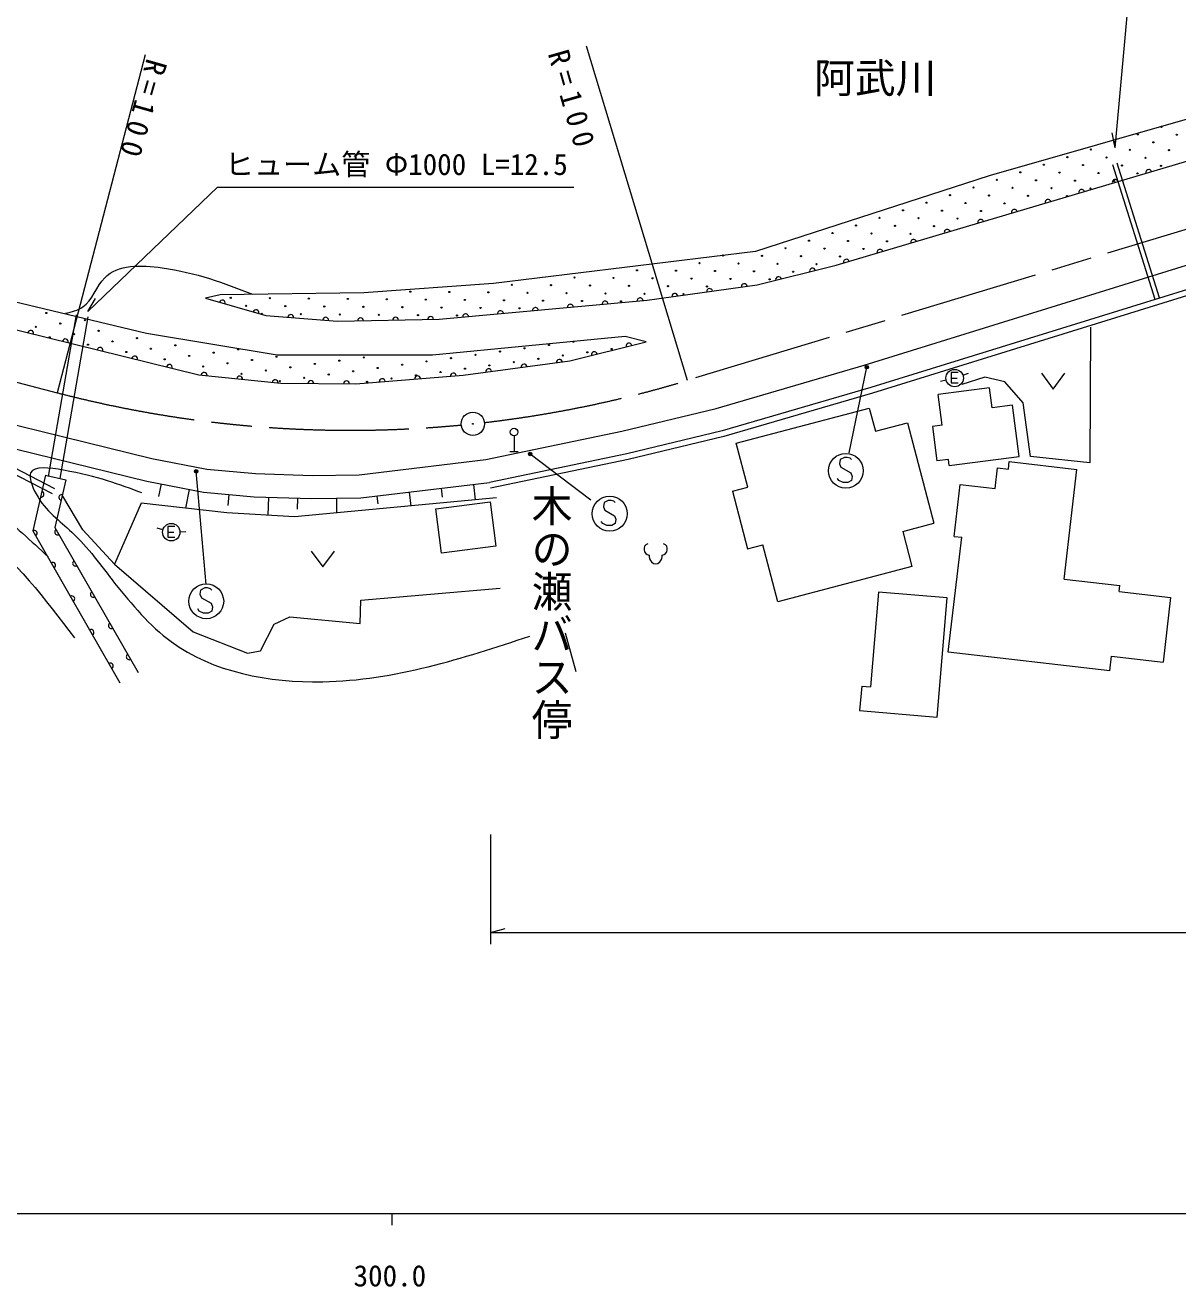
# Model space of a CAD drawing. Units: millimetres, scale not verified. Extents: x 40000 to 680000, y 20000 to 380000.
# Drawn here: x 336515 to 435543, y 198715 to 307151 of the extents above; entities that cross this region are included whole.
import ezdxf
from ezdxf.enums import TextEntityAlignment as Align

# ---------------------------------------------------------------- set-up
doc = ezdxf.new("R2010")
doc.units = ezdxf.units.MM
doc.header["$LTSCALE"] = 1000
doc.linetypes.add('CHAIN', pattern=[18.5, 12, -1.5, 3.5, -1.5])
for name, color, linetype, lineweight in [('M-BGD', 7, 'Continuous', 13), ('M-BMK', 2, 'CHAIN', 13), ('M-BMK-SRVR', 3, 'Continuous', 13), ('M-STR-HTXT', 7, 'Continuous', 13), ('M-STR-STRC', 7, 'Continuous', 13), ('M-TTL-BAND', 7, 'Continuous', 13)]:
    doc.layers.add(name, color=color, linetype=linetype, lineweight=lineweight)
doc.layers.add('M-BGD-HTXT', color=7, linetype='Continuous')
doc.styles.add('@ＭＳ ゴシック', font='')
doc.styles.add('ＭＳ ゴシック', font='')
doc.styles.get('@ＭＳ ゴシック').set_extended_font_data('@MS Gothic')
doc.styles.get('ＭＳ ゴシック').set_extended_font_data('MS Gothic')

msp = doc.modelspace()

# ---------------------------------------------------------------- linework, layer by layer
at = {"layer": 'M-BGD'}
for p, q in [((406186, 286517), (459420, 302328)), ((448330, 302533), (419336, 294197)), ((346930, 280661), (279465, 296736)), ((278931, 294974), (351422, 277113)), ((433599, 283587), (429963, 295163)), ((433980, 283707), (430344, 295283)), ((419336, 294197), (399270, 287708)), ((408601, 277932), (461481, 294328)), ((461936, 292375), (409178, 276017)), ((462049, 291887), (409322, 275538)), ((399270, 287708), (376740, 284957)), ((399399, 284833), (406186, 286517)), ((365611, 284135), (353250, 283971)), ((376740, 284957), (365611, 284135)), ((389954, 283519), (399399, 284833)), ((353250, 283971), (352008, 283683)), ((352008, 283683), (357182, 282205)), ((372090, 281876), (389954, 283519)), ((338521, 268348), (340923, 282250)), ((339506, 268178), (341909, 282079)), ((357182, 282205), (363342, 281712)), ((363342, 281712), (372090, 281876)), ((428055, 281212), (427976, 269533)), ((358159, 278801), (346930, 280661)), ((388062, 280405), (371506, 278801)), ((383301, 278304), (389872, 279946)), ((389872, 279946), (388062, 280405)), ((371506, 278801), (358159, 278801)), ((374143, 277072), (383301, 278304)), ((395892, 274217), (408601, 277932)), ((351422, 277113), (358486, 276373)), ((364933, 276332), (374143, 277072)), ((415648, 276638), (415164, 276515)), ((416675, 277302), (416075, 277302)), ((416075, 277302), (416075, 276402)), ((416075, 276822), (416585, 276822)), ((418962, 276901), (417003, 276274)), ((417083, 277071), (417555, 277237)), ((420687, 276509), (418962, 276901)), ((423841, 277231), (424841, 275871)), ((424841, 275871), (425841, 277231)), ((358486, 276373), (364933, 276332)), ((409178, 276017), (396406, 272284)), ((409322, 275538), (396534, 271800)), ((419374, 275972), (414960, 275404)), ((416075, 276402), (416675, 276402)), ((419592, 274273), (419374, 275972)), ((422254, 274706), (420687, 276509)), ((415298, 272779), (414960, 275404)), ((421354, 274500), (419592, 274273)), ((421922, 270084), (421354, 274500)), ((422881, 270081), (422254, 274706)), ((330008, 274165), (347396, 269921)), ((387765, 272271), (395892, 274217)), ((397595, 271225), (409042, 274235)), ((409042, 274235), (409564, 272251)), ((329526, 272224), (346967, 267967)), ((329526, 272224), (339043, 267338)), ((376077, 269830), (387765, 272271)), ((396406, 272284), (388202, 270319)), ((409564, 272251), (412316, 272975)), ((412316, 272975), (414587, 264341)), ((415298, 272779), (414460, 272671)), ((414460, 272671), (414843, 269699)), ((329349, 271753), (338815, 266894)), ((378515, 271863), (378515, 270503)), ((396534, 271800), (388312, 269831)), ((398592, 267434), (397595, 271225)), ((388202, 270319), (376402, 267855)), ((378155, 270503), (378875, 270503)), ((415911, 269311), (421922, 270084)), ((427976, 269533), (422881, 270081)), ((347396, 269921), (352108, 269000)), ((352108, 269000), (356306, 268623)), ((365209, 268513), (376077, 269830)), ((388312, 269831), (376504, 267366)), ((415844, 269828), (414843, 269699)), ((415911, 269311), (415844, 269828)), ((419844, 267334), (420049, 269101)), ((420049, 269101), (420987, 268993)), ((420987, 268993), (421061, 269637)), ((421061, 269637), (426882, 268962)), ((425790, 259546), (426882, 268962)), ((338243, 268465), (337161, 263703)), ((338243, 268465), (339999, 268066)), ((339999, 268066), (339072, 263989)), ((346967, 267967), (351826, 267017)), ((356306, 268623), (361174, 268459)), ((361174, 268459), (365209, 268513)), ((365343, 266515), (376402, 267855)), ((348182, 267729), (347969, 266640)), ((350611, 267255), (350294, 265633)), ((351826, 267017), (356183, 266626)), ((354004, 266822), (353919, 265866)), ((369490, 267017), (369634, 265826)), ((372255, 267352), (372347, 266592)), ((375020, 267688), (375183, 266344)), ((397280, 267089), (398592, 267434)), ((397280, 267089), (398582, 262138)), ((416338, 263214), (416856, 267681)), ((416856, 267681), (419844, 267334)), ((341472, 263778), (339741, 266682)), ((346464, 266068), (344174, 260817)), ((353837, 265230), (346464, 266068)), ((356183, 266626), (361154, 266459)), ((357425, 266584), (357373, 265026)), ((377017, 266515), (359646, 264895)), ((359911, 266501), (359879, 265549)), ((361154, 266459), (365343, 266515)), ((363248, 266487), (363265, 265232)), ((366725, 266682), (366806, 266013)), ((371807, 265578), (376475, 266175)), ((376475, 266175), (376961, 262376)), ((359646, 264895), (353837, 265230)), ((372293, 261779), (371807, 265578)), ((337161, 263703), (344650, 250631)), ((339072, 263989), (346212, 251525)), ((344174, 260817), (341472, 263778)), ((348339, 263775), (347857, 263907)), ((349362, 264056), (348762, 264056)), ((348762, 264056), (348762, 263156)), ((348762, 263576), (349272, 263576)), ((349811, 263610), (350311, 263633)), ((411907, 263636), (414587, 264341)), ((411907, 263636), (412697, 260631)), ((348762, 263156), (349362, 263156)), ((389843, 262493), (389723, 262373)), ((390003, 262573), (389843, 262493)), ((391523, 262493), (391363, 262573)), ((391643, 262373), (391523, 262493)), ((398582, 262138), (399885, 262481)), ((401169, 257599), (399885, 262481)), ((415829, 253255), (416976, 263140)), ((416338, 263214), (416976, 263140)), ((361074, 261946), (362074, 260586)), ((362074, 260586), (363074, 261946)), ((376961, 262376), (372293, 261779)), ((389723, 262373), (389683, 262213)), ((389683, 262213), (389683, 262053)), ((389683, 262053), (389723, 261893)), ((389723, 261893), (389843, 261733)), ((389843, 261733), (389963, 261653)), ((389963, 261653), (390123, 261613)), ((390123, 261613), (390123, 261493)), ((390123, 261493), (390163, 261293)), ((391203, 261293), (391243, 261493)), ((391243, 261613), (391403, 261653)), ((391243, 261493), (391243, 261613)), ((391403, 261653), (391523, 261733)), ((391523, 261733), (391643, 261893)), ((391683, 262213), (391643, 262373)), ((391643, 261893), (391683, 262053)), ((391683, 262053), (391683, 262213)), ((344174, 260817), (350932, 255009)), ((390163, 261293), (390243, 261133)), ((390243, 261133), (390323, 261013)), ((390323, 261013), (390483, 260893)), ((390483, 260893), (390683, 260853)), ((390683, 260853), (390883, 260893)), ((390883, 260893), (391043, 261013)), ((391043, 261013), (391123, 261133)), ((391123, 261133), (391203, 261293)), ((412697, 260631), (401169, 257599)), ((425790, 259546), (430557, 258993)), ((365343, 257745), (377331, 258761)), ((409832, 258423), (409137, 250281)), ((415733, 257920), (409832, 258423)), ((430498, 258481), (430557, 258993)), ((430498, 258481), (434932, 257966)), ((365287, 255735), (365343, 257745)), ((414859, 247675), (415733, 257920)), ((434932, 257966), (434287, 252400)), ((357914, 255679), (359255, 256293)), ((359255, 256293), (365287, 255735)), ((350932, 255009), (355624, 253165)), ((356741, 253389), (357914, 255679)), ((382914, 254910), (383810, 251601)), ((355624, 253165), (356741, 253389)), ((429705, 251646), (415829, 253255)), ((429705, 251646), (429852, 252914)), ((429852, 252914), (434287, 252400)), ((408390, 250345), (408211, 248243)), ((408390, 250345), (409137, 250281)), ((408211, 248243), (414859, 247675))]:
    msp.add_line(p, q, dxfattribs=at)
for centre, radius in [((434133, 298424), 50), ((430096, 297119), 50), ((432114, 297771), 50), ((433450, 297089), 50), ((435468, 297741), 50), ((428078, 296466), 50), ((431432, 296436), 50), ((434786, 296406), 50), ((424041, 295161), 50), ((426059, 295813), 50), ((427395, 295130), 50), ((429413, 295783), 50), ((430749, 295100), 50), ((432767, 295753), 50), ((434103, 295070), 50), ((420004, 293855), 50), ((422022, 294508), 50), ((423358, 293825), 50), ((425376, 294478), 50), ((428730, 294448), 50), ((432084, 294417), 50), ((417986, 293203), 50), ((421340, 293172), 50), ((424693, 293142), 50), ((426712, 293795), 50), ((428047, 293112), 50), ((430066, 293765), 50), ((413949, 291897), 50), ((415967, 292550), 50), ((417303, 291867), 50), ((419321, 292520), 50), ((420657, 291837), 50), ((422675, 292490), 50), ((426029, 292459), 50), ((409912, 290592), 50), ((411930, 291245), 50), ((413266, 290562), 50), ((415284, 291214), 50), ((418638, 291184), 50), ((407893, 289939), 50), ((411247, 289909), 50), ((414601, 289879), 50), ((416620, 290531), 50), ((403857, 288634), 50), ((405875, 289286), 50), ((407211, 288604), 50), ((409229, 289256), 50), ((410565, 288573), 50), ((412583, 289226), 50), ((396466, 287359), 50), ((399820, 287328), 50), ((401838, 287981), 50), ((405192, 287951), 50), ((408546, 287921), 50), ((394447, 286706), 50), ((397801, 286676), 50), ((401155, 286646), 50), ((403174, 287298), 50), ((404509, 286615), 50), ((406528, 287268), 50), ((383703, 285461), 50), ((387057, 285431), 50), ((389075, 286083), 50), ((390411, 285400), 50), ((392429, 286053), 50), ((393765, 285370), 50), ((395783, 286023), 50), ((397119, 285340), 50), ((399137, 285993), 50), ((400472, 285310), 50), ((402491, 285963), 50), ((369604, 284246), 50), ((372958, 284216), 50), ((376312, 284186), 50), ((378330, 284838), 50), ((379666, 284155), 50), ((381684, 284808), 50), ((383020, 284125), 50), ((385038, 284778), 50), ((386374, 284095), 50), ((388392, 284748), 50), ((389728, 284065), 50), ((391746, 284718), 50), ((395100, 284687), 50), ((354170, 283714), 50), ((355505, 283031), 50), ((357524, 283684), 50), ((358859, 283001), 50), ((360878, 283654), 50), ((362213, 282971), 50), ((364232, 283623), 50), ((367586, 283593), 50), ((370939, 283563), 50), ((374293, 283533), 50), ((377647, 283503), 50), ((381001, 283473), 50), ((384355, 283442), 50), ((387709, 283412), 50), ((393082, 284035), 50), ((338333, 282421), 50), ((356841, 282348), 50), ((360195, 282318), 50), ((363549, 282288), 50), ((365567, 282941), 50), ((366903, 282258), 50), ((368921, 282910), 50), ((370257, 282228), 50), ((372275, 282880), 50), ((373611, 282197), 50), ((375629, 282850), 50), ((378983, 282820), 50), ((337423, 281229), 50), ((339526, 281511), 50), ((341628, 281794), 50), ((342821, 280884), 50), ((338616, 280319), 50), ((340718, 280602), 50), ((344013, 279975), 50), ((346116, 280258), 50), ((383614, 279951), 50), ((341911, 279692), 50), ((345206, 279065), 50), ((347308, 279348), 50), ((349411, 279631), 50), ((350603, 278721), 50), ((352706, 279004), 50), ((354808, 279286), 50), ((358103, 278660), 50), ((375205, 278820), 50), ((377307, 279103), 50), ((379410, 279385), 50), ((381512, 279668), 50), ((382705, 278758), 50), ((384807, 279041), 50), ((386909, 279324), 50), ((348501, 278438), 50), ((351796, 277811), 50), ((353898, 278094), 50), ((356001, 278377), 50), ((359296, 277750), 50), ((361398, 278033), 50), ((363500, 278315), 50), ((365603, 278598), 50), ((366795, 277688), 50), ((368898, 277971), 50), ((371000, 278254), 50), ((373102, 278537), 50), ((374295, 277627), 50), ((376397, 277910), 50), ((378500, 278193), 50), ((380602, 278476), 50), ((355091, 277184), 50), ((357193, 277467), 50), ((358386, 276557), 50), ((360488, 276840), 50), ((362591, 277123), 50), ((364693, 277406), 50), ((365886, 276496), 50), ((367988, 276779), 50), ((370090, 277062), 50), ((372193, 277344), 50), ((416375, 276822), 750), ((378515, 272183), 320), ((349062, 263576), 750)]:
    msp.add_circle(centre, radius, dxfattribs=at)
for centre, start, end in [((430165, 293639), 16.54186, 196.54186), ((433051, 294496), 16.54186, 196.54186), ((427278, 292782), 16.54186, 196.54186), ((424392, 291924), 16.54186, 196.54186), ((421505, 291067), 16.54186, 196.54186), ((415733, 289352), 16.54186, 196.54186), ((418619, 290210), 16.54186, 196.54186), ((412846, 288495), 16.54186, 196.54186), ((409960, 287638), 16.54186, 196.54186), ((407073, 286781), 16.54186, 196.54186), ((401239, 285290), 13.93344, 193.93344), ((404162, 286015), 13.93344, 193.93344), ((395313, 284265), 7.92074, 187.92074), ((398295, 284680), 7.92074, 187.92074), ((353455, 283270), 344.0546, 164.0546), ((383348, 282912), 5.2538, 185.2538), ((386346, 283187), 5.2538, 185.2538), ((389345, 283463), 5.2538, 185.2538), ((392330, 283850), 7.92074, 187.92074), ((356350, 282443), 344.0546, 164.0546), ((359321, 282034), 355.42608, 175.42608), ((362323, 281794), 355.42608, 175.42608), ((365330, 281750), 1.07585, 181.07585), ((368341, 281806), 1.07585, 181.07585), ((371351, 281863), 1.07585, 181.07585), ((374353, 282085), 5.2538, 185.2538), ((377351, 282360), 5.2538, 185.2538), ((380349, 282636), 5.2538, 185.2538), ((336992, 280668), 346.15856, 166.15856), ((339970, 279934), 346.15856, 166.15856), ((388384, 279574), 14.03624, 194.03624), ((342947, 279201), 346.15856, 166.15856), ((345925, 278467), 346.15856, 166.15856), ((385409, 278831), 14.03624, 194.03624), ((348902, 277734), 346.15856, 166.15856), ((376337, 277367), 7.66195, 187.66195), ((379376, 277776), 7.66195, 187.66195), ((382416, 278185), 7.66195, 187.66195), ((351891, 277064), 354.02568, 174.02568), ((354941, 276744), 354.02568, 174.02568), ((357990, 276425), 354.02568, 174.02568), ((361054, 276357), 359.63506, 179.63506), ((364121, 276338), 359.63506, 179.63506), ((367180, 276513), 4.58896, 184.58896), ((370237, 276758), 4.58896, 184.58896), ((373293, 277003), 4.58896, 184.58896), ((337875, 266844), 257.19573, 77.19573), ((339656, 266559), 77.19573, 257.19573), ((337285, 263486), 299.80614, 119.80614), ((339298, 263594), 119.80614, 299.80614), ((338866, 260728), 299.80614, 119.80614), ((340835, 260912), 119.80614, 299.80614), ((340518, 257843), 299.80614, 119.80614), ((342371, 258230), 119.80614, 299.80614), ((342171, 254958), 299.80614, 119.80614), ((343907, 255548), 119.80614, 299.80614), ((345444, 252866), 119.80614, 299.80614), ((343824, 252073), 299.80614, 119.80614)]:
    msp.add_arc(centre, 250, start, end, dxfattribs=at)
for points, knots in [([(339969, 282388), (340506, 282517), (341042, 282646), (341459, 282936), (342282, 283511), (342638, 284716), (343340, 285445), (344462, 286610), (346467, 286559), (348278, 286307), (351200, 285899), (353619, 284966), (356038, 284034)], [0, 0, 0, 0, 1, 1, 1, 2, 2, 2, 3, 3, 3, 4, 4, 4, 4]), ([(346544, 266946), (344650, 267665), (342755, 268383), (339803, 268906), (338613, 269117), (337250, 269296), (336981, 268671), (336805, 268259), (337101, 267500), (337452, 266868), (338286, 265343), (339464, 264571), (340509, 263576), (341944, 262247), (343022, 260713), (344193, 259186), (345679, 257372), (347196, 255537), (349053, 254170), (352632, 251533), (357473, 250638), (362074, 250721), (368297, 250833), (374082, 252737), (379867, 254640)], [0, 0, 0, 0, 1, 1, 1, 2, 2, 2, 3, 3, 3, 4, 4, 4, 5, 5, 5, 6, 6, 6, 7, 7, 7, 8, 8, 8, 8]), ([(324362, 268200), (327185, 266850), (330009, 265501), (332435, 263654), (335676, 261188), (338210, 257836), (340744, 254483)], [0, 0, 0, 0, 1, 1, 1, 2, 2, 2, 2]), ([(328516, 268906), (330396, 267797), (332276, 266689), (334003, 265378), (335577, 264184), (337024, 262822), (338471, 261459)], [0, 0, 0, 0, 1, 1, 1, 2, 2, 2, 2])]:
    msp.add_open_spline(points, degree=3, knots=knots, dxfattribs=at)
at = {"layer": 'M-BMK'}
for p, q in [((458706, 296386), (393427, 276625)), ((279612, 291092), (339255, 275562))]:
    msp.add_line(p, q, dxfattribs=at)
for start, end in [(276.59529, 286.84227), (255.40553, 275.47249)]:
    msp.add_arc((364453, 372335), 100000, start, end, dxfattribs=at)
at = {"layer": 'M-BMK-SRVR'}
for radius in [1000, 40]:
    msp.add_circle((374977, 272891), radius, dxfattribs=at)
at = {"layer": 'M-STR-HTXT'}
for p, q in [((430155, 296613), (431633, 312825)), ((393427, 276625), (384735, 305338)), ((346815, 304594), (339255, 275562)), ((430155, 296613), (429920, 297890)), ((341900, 282556), (353041, 293225)), ((353041, 293225), (383666, 293225)), ((341900, 282556), (342560, 283674)), ((376504, 237596), (376504, 228154)), ((376504, 229154), (377754, 229504)), ((376504, 229154), (567449, 229154))]:
    msp.add_line(p, q, dxfattribs=at)
at = {"layer": 'M-STR-STRC'}
for p, q in [((407319, 270408), (408825, 277760)), ((379905, 270299), (385101, 266363)), ((406544, 269813), (406484, 269453)), ((406484, 269453), (406604, 269153)), ((406904, 269993), (406544, 269813)), ((406604, 269153), (407444, 268673)), ((407144, 269993), (406904, 269993)), ((407384, 269933), (407144, 269993)), ((407504, 269813), (407384, 269933)), ((352066, 259083), (351199, 268807)), ((406424, 268013), (406304, 268193)), ((406784, 267833), (406424, 268013)), ((407504, 268013), (407204, 267833)), ((407444, 268673), (407564, 268373)), ((407564, 268373), (407504, 268013)), ((407204, 267833), (406784, 267833)), ((386252, 266127), (386192, 265767)), ((386192, 265767), (386312, 265467)), ((386612, 266307), (386252, 266127)), ((386852, 266307), (386612, 266307)), ((387092, 266247), (386852, 266307)), ((387212, 266127), (387092, 266247)), ((386312, 265467), (387152, 264987)), ((387152, 264987), (387272, 264687)), ((387272, 264687), (387212, 264327)), ((386132, 264327), (386012, 264507)), ((386492, 264147), (386132, 264327)), ((386912, 264147), (386492, 264147)), ((387212, 264327), (386912, 264147)), ((351586, 258600), (351526, 258240)), ((351526, 258240), (351646, 257940)), ((351946, 258780), (351586, 258600)), ((352186, 258780), (351946, 258780)), ((352426, 258720), (352186, 258780)), ((352546, 258600), (352426, 258720)), ((351646, 257940), (352486, 257460)), ((352486, 257460), (352606, 257160)), ((352606, 257160), (352546, 256800)), ((351466, 256800), (351346, 256980)), ((351826, 256620), (351466, 256800)), ((352246, 256620), (351826, 256620)), ((352546, 256800), (352246, 256620))]:
    msp.add_line(p, q, dxfattribs=at)
for centre, radius in [((408825, 277760), 150), ((408825, 277760), 90), ((408825, 277760), 30), ((379905, 270299), 150), ((379905, 270299), 90), ((379905, 270299), 30), ((407024, 268853), 1500), ((351199, 268807), 150), ((351199, 268807), 90), ((351199, 268807), 30), ((386732, 265167), 1500), ((352066, 257640), 1500)]:
    msp.add_circle(centre, radius, dxfattribs=at)
at = {"layer": 'M-TTL-BAND'}
for p, q in [((40000, 205000), (579000, 205000)), ((368000, 205000), (368000, 204000))]:
    msp.add_line(p, q, dxfattribs=at)

# ---------------------------------------------------------------- texts
at = {"layer": 'M-BGD', "style": '@ＭＳ ゴシック', "width": 1.05}
msp.add_text('木の瀬バス停', height=2566, rotation=270, dxfattribs=at).set_placement((379682, 267698), align=Align.BOTTOM_LEFT)
at = {"layer": 'M-BGD-HTXT', "style": 'ＭＳ ゴシック'}
msp.add_text('阿武川', height=2566, dxfattribs=at).set_placement((404303, 300563), align=Align.BOTTOM_LEFT)
at = {"layer": 'M-STR-HTXT', "style": 'ＭＳ ゴシック'}
msp.add_text('ヒューム管 Φ1000 L=12.5', height=1833, dxfattribs=at).set_placement((353666, 293725), align=Align.BOTTOM_LEFT)
at = {"layer": 'M-STR-HTXT', "char_height": 1833, "attachment_point": 7, "style": 'ＭＳ ゴシック'}
for insert, rotation in [((381374, 304717), 285.9), ((346944, 304388), 254.1)]:
    msp.add_mtext('\\T1.46;R=100', dxfattribs=dict(at, insert=insert, rotation=rotation))
at = {"layer": 'M-TTL-BAND', "style": 'ＭＳ ゴシック'}
msp.add_text('300.0', height=1833, dxfattribs=at).set_placement((367844, 198195), align=Align.BOTTOM_CENTER)

doc.saveas('drawing.dxf')
